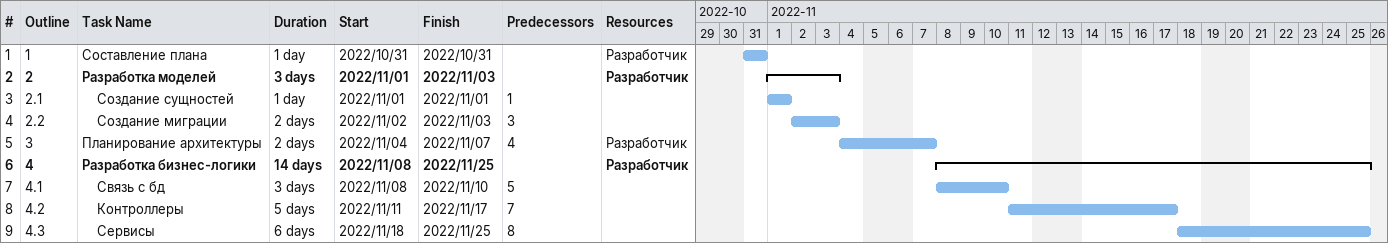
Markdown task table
| ID | WBS | Task | Duration | Start | Finish | Predecessors | Resources |
|---|---|---|---|---|---|---|---|
| 1 | 1 | Составление плана | 1d | 2022-10-31 | 2022-10-31 |  | Разработчик |
| 2 | 2 | **Разработка моделей** | 3d | 2022-11-01 | 2022-11-03 |  | Разработчик |
| 3 | 2.1 | Создание сущностей | 1d | 2022-11-01 | 2022-11-01 | 1 |  |
| 4 | 2.2 | Создание миграции | 2d | 2022-11-02 | 2022-11-03 | 3 |  |
| 5 | 3 | Планирование архитектуры | 2d | 2022-11-04 | 2022-11-07 | 4 | Разработчик |
| 6 | 4 | **Разработка бизнес-логики** | 14d | 2022-11-08 | 2022-11-25 |  | Разработчик |
| 7 | 4.1 | Связь с бд | 3d | 2022-11-08 | 2022-11-10 | 5 |  |
| 8 | 4.2 | Контроллеры | 5d | 2022-11-11 | 2022-11-17 | 7 |  |
| 9 | 4.3 | Сервисы | 6d | 2022-11-18 | 2022-11-25 | 8 |  |
